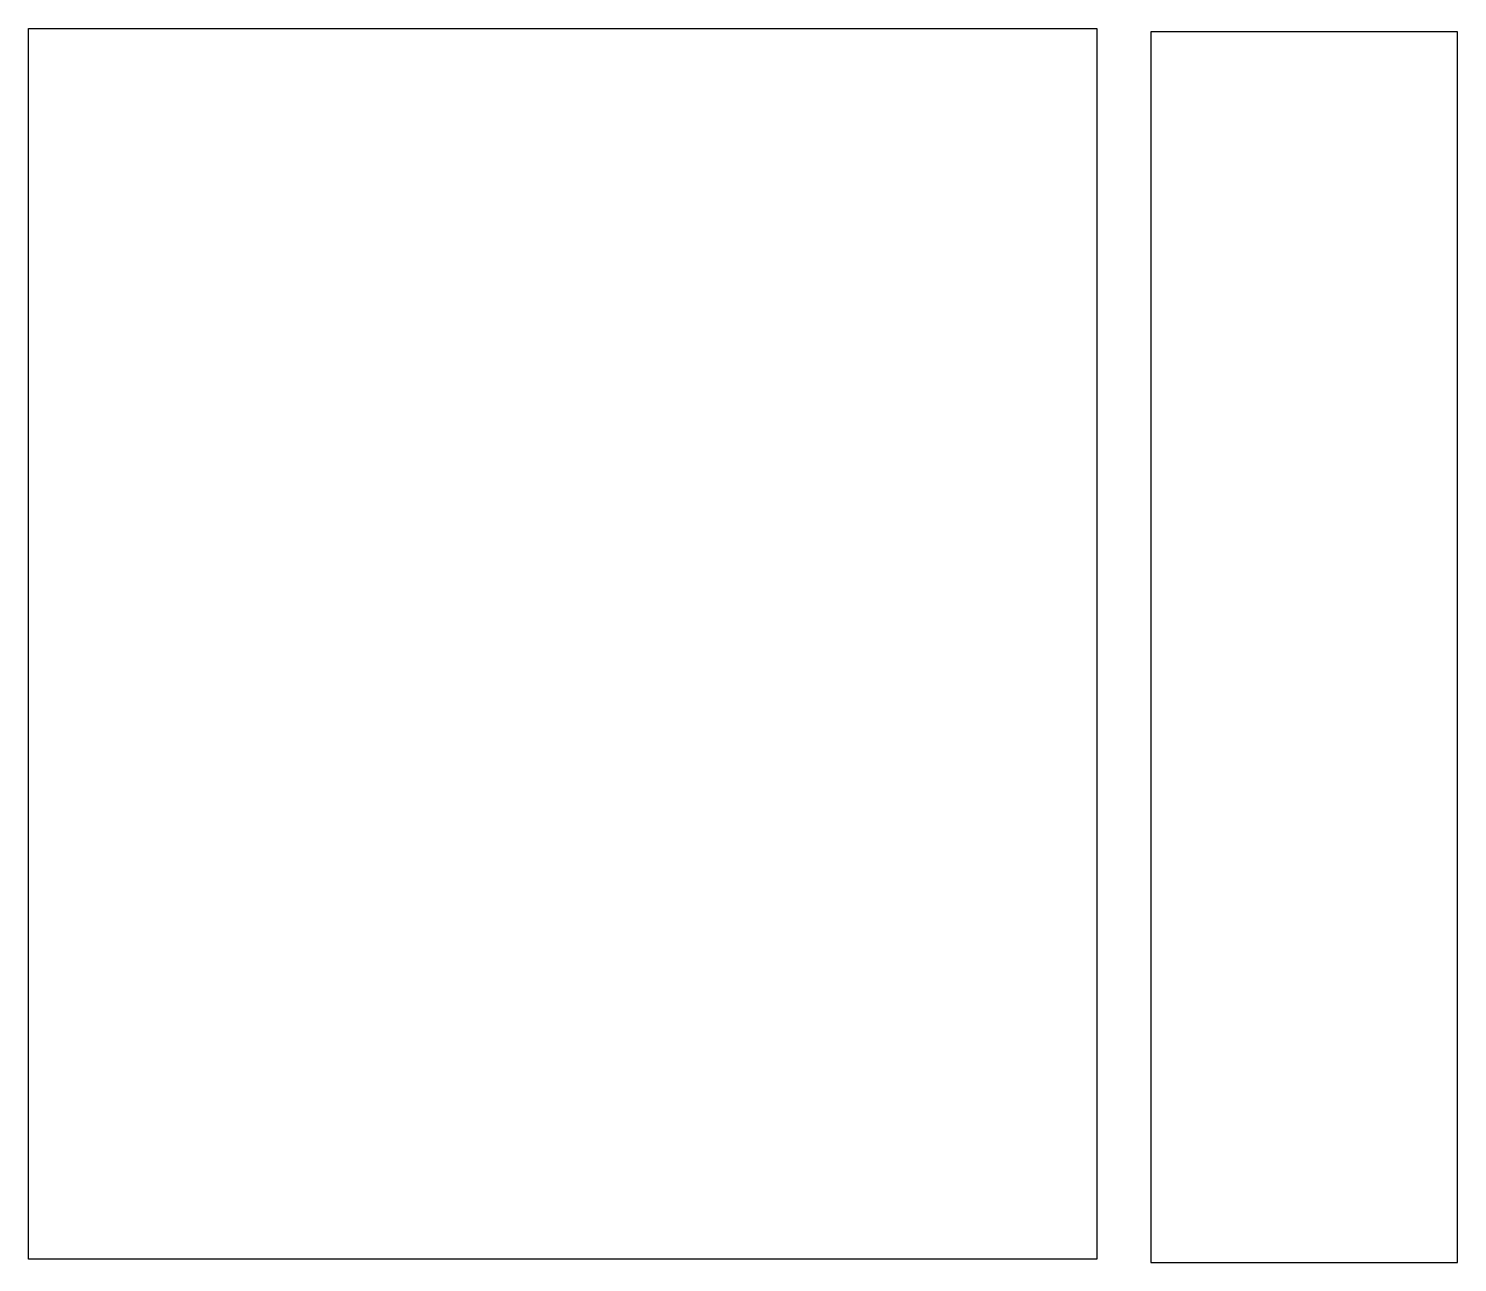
# Model space of a CAD drawing. Extents: x -706 to 40, y -76 to 424.
# Drawn here: x -705.9 to -333.2, y 15 to 336.9 of the extents above; entities that cross this region are included whole.
import ezdxf

# ---------------------------------------------------------------- set-up
doc = ezdxf.new("R2010")
doc.units = 0
doc.header["$MEASUREMENT"] = 0
doc.layers.add('Sketch4', color=7, linetype='Continuous')

msp = doc.modelspace()

# ---------------------------------------------------------------- linework, layer by layer
at = {"layer": 'Sketch4'}
for p, q in [((-705.89, 335.79, 2.99), (-705.89, 336.86, 2.99)), ((-705.89, 336.86, 2.99), (-428.22, 336.86, 2.99)), ((-705.89, 15.86, 2.99), (-705.89, 335.79, 2.99)), ((-428.22, 336.86, 2.99), (-427.29, 336.86, 2.99)), ((-427.29, 336.86, 2.99), (-427.29, 16.93, 2.99)), ((-333.47, 335.99, 2.99), (-413.2, 335.99, 2.99)), ((-413.2, 335.99, 2.99), (-413.2, 334.92, 2.99)), ((-333.2, 335.99, 2.99), (-333.47, 335.99, 2.99)), ((-333.2, 16.06, 2.99), (-333.2, 335.99, 2.99)), ((-413.2, 334.92, 2.99), (-413.2, 14.99, 2.99)), ((-704.96, 15.86, 2.99), (-705.89, 15.86, 2.99)), ((-427.29, 15.86, 2.99), (-704.96, 15.86, 2.99)), ((-427.29, 16.93, 2.99), (-427.29, 15.86, 2.99)), ((-413.2, 14.99, 2.99), (-412.94, 14.99, 2.99)), ((-412.94, 14.99, 2.99), (-333.2, 14.99, 2.99)), ((-333.2, 14.99, 2.99), (-333.2, 16.06, 2.99))]:
    msp.add_line(p, q, dxfattribs=at)

doc.saveas('drawing.dxf')
